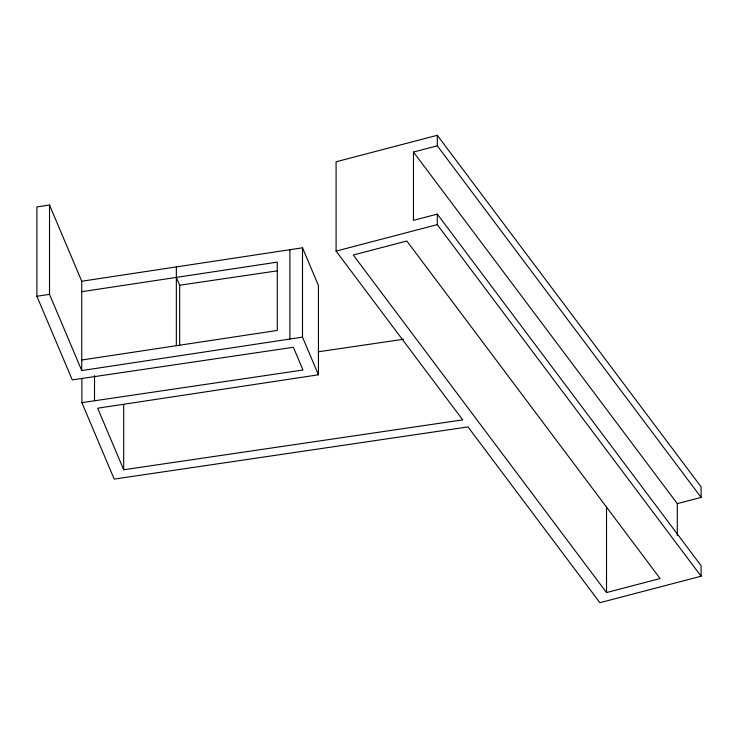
<?xml version="1.0" encoding="UTF-8"?>
<svg xmlns="http://www.w3.org/2000/svg" width="738" height="738" viewBox="0 0 738 738"><rect width="100%" height="100%" fill="white"/><g stroke="black" fill="none" stroke-linecap="round" stroke-linejoin="round"><path stroke-width="1.11" d="M176.345 345.707L176.354 266.898M437.293 145.801L413.474 152.037L677.29 503.639L701.1 497.403L437.293 145.801L437.293 135.294L336.085 161.779L336.085 251.104L462.717 419.876L123.689 469.765L97.656 408.197L318.438 374.793L318.438 285.468L302.506 247.802L81.743 281.243L49.52 205.026L36.9 206.926L36.9 296.261L72.269 379.895L293.383 347.284L302.995 370.024L81.881 402.644L81.881 378.594M318.438 374.793L302.506 337.128L81.743 370.568L81.743 281.243M81.881 402.644L114.206 479.091L467.993 426.905L599.893 602.706L701.1 576.221L701.1 565.714L437.293 214.112L413.474 220.339L413.474 152.037M336.085 251.104L437.293 224.62L701.1 576.221M606.525 592.559L660.104 578.537L406.841 241.003L353.262 255.025L606.525 592.559L606.525 506.665M36.9 296.261L49.52 294.351L81.743 370.568M81.724 291.704L277.276 262.128L277.276 330.44L81.724 360.015M176.345 277.405L179.666 285.237L277.34 270.837M318.226 351.805L403.557 339.249M437.293 135.294L701.1 486.895L701.1 497.403M677.29 503.639L677.29 535.511M437.293 214.112L437.293 224.62M302.506 247.802L302.506 337.128M289.896 249.712L289.896 339.037M179.666 285.237L179.666 345.578M123.689 404.489L123.689 469.765M94.519 375.577L94.519 400.78M49.52 205.026L49.52 294.351"/></g></svg>
